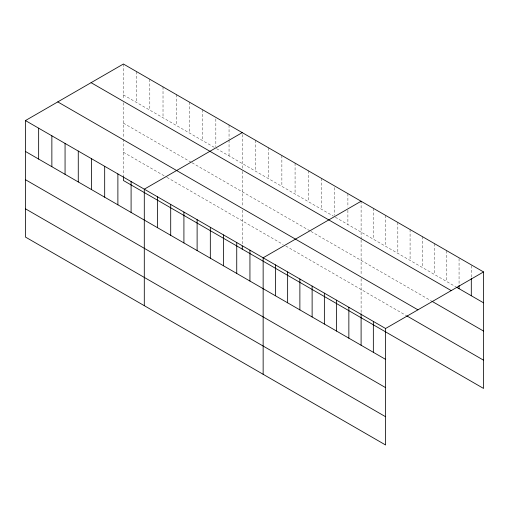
<?xml version="1.0" encoding="UTF-8"?>
<svg xmlns="http://www.w3.org/2000/svg" width="509" height="509" viewBox="0 0 509 509"><rect width="100%" height="100%" fill="white"/><g stroke="black" fill="none" stroke-linecap="round" stroke-linejoin="round"><path stroke-width="0.38" stroke-dasharray="2.54 1.91" d="M242.252 171.361L242.252 206.317M242.252 168.218L242.252 132.626M361.104 239.974L361.104 274.936M361.104 239.192L361.104 201.246M123.407 94.897L214.524 147.502M216.503 148.647L333.37 216.115M335.348 217.26L456.338 287.114M123.407 123.146L191.416 162.409M192.071 162.791L310.261 231.029M310.923 231.41L431.168 300.832M123.407 152.255L166.322 177.037M166.984 177.412L283.189 244.505M285.829 246.032L405.997 315.408M471.302 265.66L471.302 278.334M459.061 258.591L459.061 284.722M446.813 250.727L446.813 281.617M434.571 243.658L434.571 274.542M422.324 236.59L422.324 267.473M410.082 229.521L410.082 260.404M397.834 222.452L397.834 253.336M385.593 215.383L385.593 246.267M373.345 208.315L373.345 239.198M361.104 278.76L361.104 313.029M347.895 193.617L347.895 207.08M347.895 210.249L347.895 224.501M334.693 187.579L334.693 215.294M321.484 178.373L321.484 209.256M308.282 170.744L308.282 201.634M295.074 163.122L295.074 194.005M281.871 155.5L281.871 186.383M268.663 147.877L268.663 178.761M255.461 140.249L255.461 171.139M242.252 210.147L242.252 244.415M229.05 125.004L229.05 139.256M229.05 140.051L229.05 155.888M215.841 118.96L215.841 146.681M202.639 109.753L202.639 140.643M189.431 102.131L189.431 133.014M176.229 94.509L176.229 125.392M163.02 86.88L163.02 117.77M149.818 79.258L149.818 110.141M136.609 71.635L136.609 102.519M123.407 64.013L123.407 99.605M123.407 102.742L123.407 137.704M123.407 139.231L123.407 175.796"/><path stroke-width="0.76" d="M25.45 120.563L385.593 328.496L385.593 444.987L25.45 237.06L25.45 120.563L123.407 64.013L483.55 271.94L483.55 388.437L123.407 180.504L123.407 176.585M242.252 132.626L144.295 189.183L144.295 305.68M361.104 201.246L263.147 257.796L263.147 374.293M385.593 328.496L483.55 271.94M457.018 287.502L483.55 302.823M91.079 82.674L451.222 290.601M431.848 301.226L483.55 331.073M57.778 101.902L417.921 309.828M406.678 315.803L483.55 360.181M25.45 151.453L385.593 359.379M25.45 179.702L385.593 387.629M25.45 208.811L385.593 416.737M471.302 278.334L471.302 295.754M459.061 285.517L459.061 288.686M373.345 321.421L373.345 352.311M361.104 313.818L361.104 345.236M348.856 307.283L348.856 338.167M336.614 300.215L336.614 331.098M324.367 293.146L324.367 324.029M312.125 286.077L312.125 316.961M299.877 279.008L299.877 309.892M287.636 271.94L287.636 302.823M275.388 264.865L275.388 295.754M249.938 250.173L249.938 281.057M242.252 245.987L242.252 249.124M236.736 242.551L236.736 273.435M223.527 234.923L223.527 265.813M210.325 227.3L210.325 258.184M197.117 219.678L197.117 250.562M183.914 212.056L183.914 242.939M170.706 204.427L170.706 235.317M157.504 196.805L157.504 227.688M131.093 181.56L131.093 212.444M117.884 173.932L117.884 204.822M104.682 166.309L104.682 197.193M91.474 158.687L91.474 189.571M78.271 151.065L78.271 181.948M65.063 143.436L65.063 174.326M51.861 135.814L51.861 166.697M38.652 128.192L38.652 159.075"/></g></svg>
